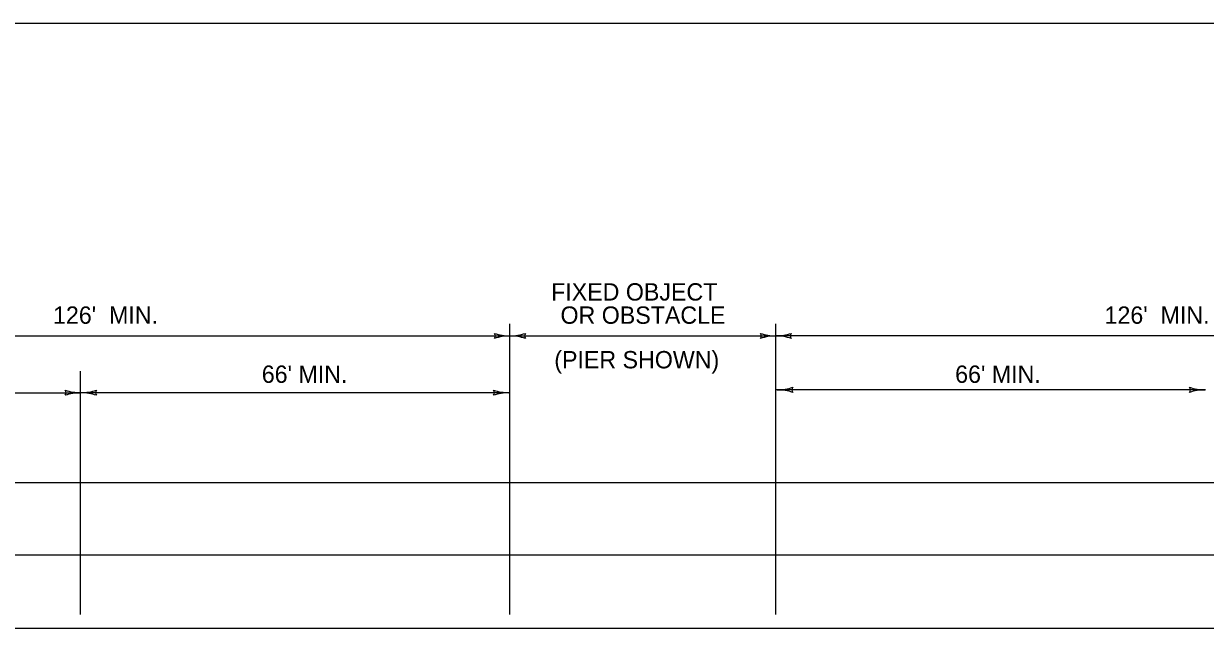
# Model space of a CAD drawing. Extents: x 503 to 668, y 444 to 544.
# Drawn here: x 559.24 to 606.93, y 519.29 to 544.07 of the extents above; entities that cross this region are included whole.
import ezdxf

# ---------------------------------------------------------------- set-up
doc = ezdxf.new("R2010")
doc.units = 0
for name, color, linetype in [('Level 1', 7, 'Continuous'), ('Level 2', 7, 'Continuous'), ('R_OR_NAMEBOUND_PR', 7, 'Continuous'), ('R_PL_PCL_PR', 7, 'Continuous'), ('R_PL_PPED_PR', 7, 'Continuous')]:
    doc.layers.add(name, color=color, linetype=linetype)

msp = doc.modelspace()

# ---------------------------------------------------------------- linework, layer by layer
at = {"layer": 'Level 1'}
for centre, radius, start, end in [((578.118, 531.459), 0.157, 318.8443, 40.961), ((578.86, 533.418), 1.957, 251.4169, 270.0636), ((578.865, 529.503), 1.957, 90.0697, 108.7385), ((578.86, 529.503), 1.957, 71.2615, 89.9303), ((578.86, 529.503), 1.957, 89.9303, 89.9425), ((578.865, 529.503), 1.957, 90.0575, 90.0697), ((578.865, 533.418), 1.957, 269.9364, 288.5831), ((579.607, 531.459), 0.157, 139.039, 221.1557), ((588.849, 531.459), 0.157, 318.8443, 40.961), ((589.596, 529.503), 1.957, 90.0697, 108.7385), ((589.591, 533.418), 1.957, 251.4169, 270.0636), ((589.591, 529.503), 1.957, 89.9303, 89.9425), ((589.596, 533.418), 1.957, 269.9364, 288.5831), ((589.591, 529.503), 1.957, 71.2615, 89.9303), ((589.596, 529.503), 1.957, 90.0575, 90.0697), ((590.338, 531.459), 0.157, 139.039, 221.1557), ((589.655, 531.243), 1.957, 269.9364, 288.5831), ((590.397, 529.285), 0.157, 139.039, 221.1557), ((606.169, 529.285), 0.157, 318.8443, 40.961), ((606.911, 531.243), 1.957, 251.4169, 270.0636), ((560.795, 529.17), 0.157, 318.8443, 40.961), ((561.537, 531.128), 1.957, 251.4169, 270.0636), ((561.541, 527.213), 1.957, 90.0697, 108.7385), ((561.541, 527.213), 1.957, 90.0575, 90.0697), ((561.554, 531.128), 1.957, 269.9364, 288.5831), ((561.549, 527.213), 1.957, 71.2615, 89.9303), ((561.549, 527.213), 1.957, 89.9303, 89.9425), ((562.296, 529.17), 0.157, 139.039, 221.1557), ((578.08, 529.17), 0.157, 318.8443, 40.961), ((578.822, 531.128), 1.957, 251.4169, 270.0636), ((578.826, 527.213), 1.957, 90.0697, 108.7385), ((578.826, 527.213), 1.957, 90.0575, 90.0697), ((589.651, 527.328), 1.957, 71.2615, 89.9303), ((589.651, 527.328), 1.957, 89.9303, 89.9425), ((606.916, 527.328), 1.957, 90.0697, 108.7385), ((606.916, 527.328), 1.957, 90.0575, 90.0697)]:
    msp.add_arc(centre, radius, start, end, dxfattribs=at)
at = {"layer": 'Level 2'}
for p, q in [((578.862, 520.217), (578.862, 531.951)), ((589.594, 520.217), (589.594, 531.951)), ((547.367, 531.46), (578.862, 531.46)), ((578.862, 531.46), (589.594, 531.46)), ((621.089, 531.46), (589.594, 531.46)), ((561.539, 520.217), (561.539, 530.042)), ((547.367, 529.171), (561.539, 529.171)), ((578.862, 529.171), (561.539, 529.171)), ((606.938, 529.286), (589.594, 529.286))]:
    msp.add_line(p, q, dxfattribs=at)
at = {"layer": 'R_OR_NAMEBOUND_PR'}
msp.add_lwpolyline([(502.981, 443.941), (667.982, 443.941), (667.982, 544.066), (502.981, 544.066)], close=True, dxfattribs=at)
at = {"layer": 'R_PL_PCL_PR'}
msp.add_line((647.982, 522.606), (516.651, 522.606), dxfattribs=at)
at = {"layer": 'R_PL_PPED_PR'}
for p, q in [((516.651, 525.549), (647.982, 525.549)), ((516.651, 519.663), (647.982, 519.663))]:
    msp.add_line(p, q, dxfattribs=at)

# ---------------------------------------------------------------- texts
at = {"layer": 'Level 2'}
for s, p in [('FIXED OBJECT', (580.525, 532.889)), ("126'  MIN.", (560.424, 531.951)), ('OR OBSTACLE', (580.904, 531.951)), ("126'  MIN.", (602.859, 531.951)), ('(PIER SHOWN)', (580.653, 530.152)), ("66' MIN.", (568.849, 529.567)), ("66' MIN.", (596.83, 529.567))]:
    msp.add_text(s, height=0.7, dxfattribs=at).set_placement(p)

doc.saveas('drawing.dxf')
